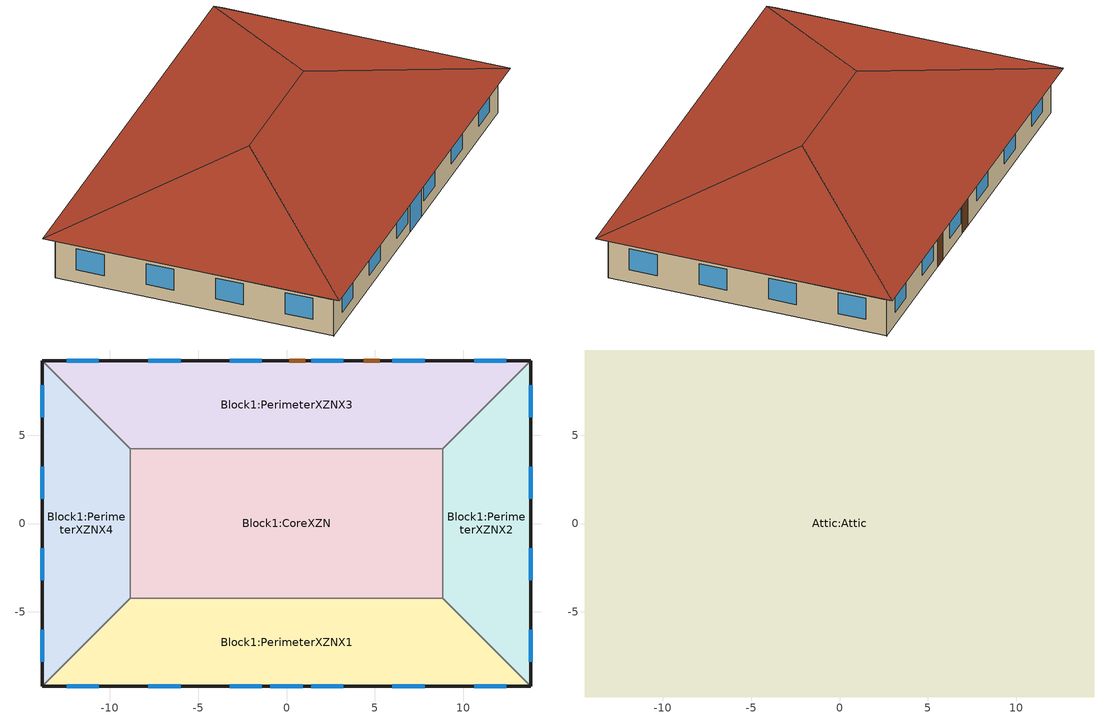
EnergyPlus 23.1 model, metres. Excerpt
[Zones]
Block1:PerimeterXZNX4
 floor ground (Project ground floor): -13.85,-9.23 -13.85,9.23 -8.85,4.23 -8.85,-4.23 z0
 wall outside (IDF nonres_ext_wall - ctn23): -13.85,9.23 -13.85,-9.23 z0:3.05
 wall to Block1:CoreXZN (IDF int_wall - ctn7): -8.85,-4.23 -8.85,4.23 z0:3.05
 wall to Block1:PerimeterXZNX3 (IDF int_wall - ctn7): -8.84,4.23 -13.85,9.23 z0:3.05
 wall to Block1:PerimeterXZNX1 (IDF int_wall - ctn7): -13.85,-9.23 -8.84,-4.23 z0:3.05
 window (IDF Window_U_0.5_SHGC_0.25 - 1001): -13.85,7.84 -13.85,6.01 / -13.85,3.22 -13.85,1.39 / -13.85,-1.39 -13.85,-3.22 / -13.85,-6.01 -13.85,-7.84 z0.9:2.42
Block1:CoreXZN
 floor ground (Project ground floor): 8.85,-4.23 -8.85,-4.23 -8.85,4.23 8.85,4.23 z0
 wall to Block1:PerimeterXZNX2 (IDF int_wall - ctn7): 8.85,-4.23 8.85,4.23 z0:3.05
 wall to Block1:PerimeterXZNX3 (IDF int_wall - ctn7): 8.85,4.23 -8.85,4.23 z0:3.05
 wall to Block1:PerimeterXZNX1 (IDF int_wall - ctn7): -8.85,-4.23 8.85,-4.23 z0:3.05
Block1:PerimeterXZNX3
 floor ground (Project ground floor): 8.85,4.23 -8.85,4.23 -13.85,9.23 13.85,9.23 z0
 wall outside (IDF nonres_ext_wall - ctn23): 13.85,9.23 -13.85,9.23 z0:3.05
 wall to Block1:PerimeterXZNX2 (IDF int_wall - ctn7_Rev): 8.84,4.23 13.85,9.23 z0:3.05
 window (IDF Window_U_0.5_SHGC_0.25 - 1001): -10.62,9.23 -12.46,9.23 / -6,9.23 -7.83,9.23 / -1.4,9.23 -3.23,9.23 / 3.23,9.23 1.4,9.23 / 7.83,9.23 6,9.23 / 12.46,9.23 10.62,9.23 z0.9:2.42
 door (IDF Swinging Door_con - ctn1): 5.28,9.23 4.37,9.23 / 1.06,9.23 0.15,9.23 z0:2.13
Block1:PerimeterXZNX1
 floor ground (Project ground floor): 13.85,-9.23 -13.85,-9.23 -8.85,-4.23 8.85,-4.23 z0
 wall outside (IDF nonres_ext_wall - ctn23): -13.85,-9.23 13.85,-9.23 z0:3.05
 wall to Block1:PerimeterXZNX2 (IDF int_wall - ctn7_Rev): 13.85,-9.23 8.84,-4.23 z0:3.05
 window (IDF Window_U_0.5_SHGC_0.25 - 1001): -0.91,-9.23 0.91,-9.23 z0:2.13; 10.62,-9.23 12.46,-9.23 / 6,-9.23 7.83,-9.23 / 1.4,-9.23 3.23,-9.23 / -3.23,-9.23 -1.4,-9.23 / -7.83,-9.23 -6,-9.23 / -12.46,-9.23 -10.62,-9.23 z0.9:2.42
Block1:PerimeterXZNX2
 floor ground (Project ground floor): 13.85,-9.23 8.85,-4.23 8.85,4.23 13.85,9.23 z0
 wall outside (IDF nonres_ext_wall - ctn23): 13.85,-9.23 13.85,9.23 z0:3.05
 window (IDF Window_U_0.5_SHGC_0.25 - 1001): 13.85,-7.84 13.85,-6.01 / 13.85,-3.22 13.85,-1.39 / 13.85,1.39 13.85,3.22 / 13.85,6.01 13.85,7.84 z0.9:2.42
Attic:Attic
 floor outside (IDF ext_soffit_floor - ctn16): -13.85,-9.23 -14.45,-9.23 -14.45,0 -13.85,0 z3.05; 13.85,-9.83 -14.45,-9.83 -14.45,-9.23 13.85,-9.23 z3.05; 14.45,-9.83 13.85,-9.83 13.85,0 14.45,0 z3.05; 14.45,0 13.85,0 13.85,9.23 14.45,9.23 z3.05; 14.45,9.23 -13.85,9.23 -13.85,9.83 14.45,9.83 z3.05; -13.85,0 -14.45,0 -14.45,9.83 -13.85,9.83 z3.05
 floor to Block1:PerimeterXZNX4 (Project semi-exposed ceiling_Rev): -13.85,-9.23 -13.85,9.23 -8.85,4.23 -8.85,-4.23 z3.05
 floor to Block1:CoreXZN (Project semi-exposed ceiling_Rev): 8.85,-4.23 -8.85,-4.23 -8.85,4.23 8.85,4.23 z3.05
 floor to Block1:PerimeterXZNX2 (Project semi-exposed ceiling_Rev): 13.85,-9.23 8.85,-4.23 8.85,4.23 13.85,9.23 z3.05
 floor to Block1:PerimeterXZNX1 (Project semi-exposed ceiling_Rev): 13.85,-9.23 -13.85,-9.23 -8.85,-4.23 8.85,-4.23 z3.05
 floor to Block1:PerimeterXZNX3 (Project semi-exposed ceiling_Rev): 8.85,4.23 -8.85,4.23 -13.85,9.23 13.85,9.23 z3.05
 roof outside (Project unoccupied pitched roof): 14.45,9.83,3.05 -14.45,9.83,3.05 -4.62,0,6.33 4.62,0,6.33; -14.45,9.83,3.05 -14.45,-9.83,3.05 -4.62,0,6.33; 14.45,-9.83,3.05 14.45,9.83,3.05 4.62,0,6.33; -14.45,-9.83,3.05 14.45,-9.83,3.05 4.62,0,6.33 -4.62,0,6.33
[Building]
Building: North Axis=0; Terrain=Suburbs; Loads Convergence Tolerance Value=0.04; Temperature Convergence Tolerance Value=0.4; Solar Distribution=FullInteriorAndExterior; Maximum Number of Warmup Days=25; Minimum Number of Warmup Days=6
[Site:Location]
Untitled (01-01:31-12)  (01-01:31-12): Latitude=40.45; Longitude=-3.55; Time Zone=1; Elevation=582
[SizingPeriod:DesignDay] Day of Month=15; Humidity Condition Type=WetBulb; Barometric Pressure=94525.9; Rain Indicator=No; Snow Indicator=No
Name | Month | Day Type | Maximum DryBulb Temperature | Daily DryBulb Temperature Range | Wetbulb or DewPoint at Maximum DryBulb | Wind Speed | Wind Direction | Daylight Saving Time Indicator | Solar Model Indicator | Sky Clearness
Summer Design Day in Untitled (01-01:31-12) Jun | 6 | SummerDesignDay | 36.6 | 17.7 | 18.2 | 0 | 0 | Yes | ASHRAEClearSky | 0.98
Summer Design Day in Untitled (01-01:31-12) Jul | 7 | SummerDesignDay | 38.2 | 17.5 | 20.3 | 0 | 0 | Yes | ASHRAEClearSky | 0.98
Summer Design Day in Untitled (01-01:31-12) Aug | 8 | SummerDesignDay | 38 | 17.4 | 19.9 | 0 | 0 | Yes | ASHRAEClearSky | 0.98
Summer Design Day in Untitled (01-01:31-12) Sep | 9 | SummerDesignDay | 34.9 | 16.8 | 19.3 | 0 | 0 | Yes | ASHRAEClearSky | 0.98
Winter Design Day in Untitled (01-01:31-12) | 1 | WinterDesignDay | -4 | 0 | -4 | 1 | 350 | No |  | 0
[Site:GroundTemperature:BuildingSurface]
18, 18, 18, 18, 18, 18, 18, 18, 18, 18, 18, 18
[Site:GroundTemperature:FCfactorMethod]
January Ground Temperature=6.09; February Ground Temperature=5.28; March Ground Temperature=6.71; April Ground Temperature=8.95; May Ground Temperature=14.81; June Ground Temperature=19.34; July Ground Temperature=22.39; August Ground Temperature=23.32; September Ground Temperature=21.74; October Ground Temperature=18.22; November Ground Temperature=13.53; December Ground Temperature=9.18
[Site:GroundTemperature:Shallow]
14, 14, 14, 14, 14, 14, 14, 14, 14, 14, 14, 14
[Site:GroundTemperature:Deep]
14, 14, 14, 14, 14, 14, 14, 14, 14, 14, 14, 14
[Site:GroundReflectance]
0.2, 0.2, 0.2, 0.2, 0.2, 0.2, 0.2, 0.2, 0.2, 0.2, 0.2, 0.2
[Site:GroundReflectance:SnowModifier]
2, 2
[Material] Roughness=Rough; Thermal Absorptance=0.9
Name | Thickness | Conductivity | Density | Specific Heat | Solar Absorptance | Visible Absorptance
Urea Formaldehyde Foam_.1327 | 0.1327 | 0.04 | 10 | 1400 | 0.6 | 0.6
Cast Concrete_.1 | 0.1 | 1.13 | 2000 | 1000 | 0.6 | 0.6
Floor/Roof Screed_.07 | 0.07 | 0.41 | 1200 | 840 | 0.73 | 0.73
Timber Flooring_.03 | 0.03 | 0.14 | 650 | 1200 | 0.78 | 0.78
Plywood (Heavyweight)_.01 | 0.01 | 0.15 | 700 | 1420 | 0.78 | 0.78
MW Glass Wool (rolls)_.1319 | 0.1319 | 0.04 | 12 | 840 | 0.6 | 0.6
Cast Concrete (Lightweight)_.1 | 0.1 | 0.38 | 1200 | 1000 | 0.6 | 0.6
Plasterboard_.013 | 0.013 | 0.25 | 2800 | 896 | 0.5 | 0.5
IDF G01 13mm gypsum board - mat8_.0127 | 0.0127 | 0.16 | 800 | 1090 | 0.7 | 0.7
IDF F07 25mm stucco - mat3_.0254 | 0.0254 | 0.72 | 1856 | 840 | 0.7 | 0.7
IDF G01 16mm gypsum board - mat9_.0159 | 0.0159 | 0.16 | 800 | 1090 | 0.7 | 0.7
IDF G02 16mm plywood - mat10_.0159 | 0.0159 | 0.12 | 544 | 1210 | 0.7 | 0.7
Clay Tile (roofing)_.025 | 0.025 | 1 | 2000 | 800 | 0.7 | 0.7
Roofing Felt_.005 | 0.005 | 0.19 | 960 | 837 | 0.8 | 0.8
[Material:NoMass] Roughness=Rough; Thermal Absorptance=0.9; Solar Absorptance=0.7; Visible Absorptance=0.7
Name | Thermal Resistance
4_RVAL_2 | 0.18
7_RVAL_3 | 2.368
9_RVAL_1 | 0.2887
13_RVAL_2 | 0.15
[WindowMaterial:SimpleGlazingSystem]
Simple IDF Window_U_0.5_SHGC_0.25 - 1001: UFactor=2.8391; Solar Heat Gain Coefficient=.25; Visible Transmittance=.25
[Construction]
Project ground floor: Urea Formaldehyde Foam_.1327, Cast Concrete_.1, Floor/Roof Screed_.07, Timber Flooring_.03
Project semi-exposed ceiling_Rev: Plasterboard_.013, 4_RVAL_2, Cast Concrete (Lightweight)_.1, MW Glass Wool (rolls)_.1319, Plywood (Heavyweight)_.01
IDF int_wall - ctn7; IDF int_wall - ctn7_Rev: IDF G01 13mm gypsum board - mat8_.0127, IDF G01 13mm gypsum board - mat8_.0127
IDF nonres_ext_wall - ctn23: IDF F07 25mm stucco - mat3_.0254, IDF G01 16mm gypsum board - mat9_.0159, 7_RVAL_3, IDF G01 16mm gypsum board - mat9_.0159
IDF Swinging Door_con - ctn1: 9_RVAL_1
IDF ext_soffit_floor - ctn16: IDF G02 16mm plywood - mat10_.0159
Project unoccupied pitched roof: Clay Tile (roofing)_.025, 13_RVAL_2, Roofing Felt_.005
IDF Window_U_0.5_SHGC_0.25 - 1001: Simple IDF Window_U_0.5_SHGC_0.25 - 1001
[Zone] Type=1; Multiplier=1
Name | Volume | Floor Area | Zone Inside Convection Algorithm | Part of Total Floor Area
Block1:PerimeterXZNX4; Block1:PerimeterXZNX2 | 196.2754 | 64.3526 | TARP | Yes
Block1:CoreXZN | 448.5098 | 147.0524 | TARP | Yes
Block1:PerimeterXZNX1; Block1:PerimeterXZNX3 | 332.8102 | 109.1181 | TARP | Yes
Attic:Attic | 604.1239 | 564.908 | CeilingDiffuser | No
[PEOPLE] Number of People Schedule=On 24/7; Number of People Calculation Method=People/Area; People per Floor Area=0.111; Fraction Radiant=0.3; Sensible Heat Fraction=AutoCalculate; Carbon Dioxide Generation Rate=3.82e-08; Enable ASHRAE 55 Comfort Warnings=No; Mean Radiant Temperature Calculation Type=ZoneAveraged; Work Efficiency Schedule=Work efficiency; Clothing Insulation Calculation Method=ClothingInsulationSchedule; Air Velocity Schedule=Default Air Velocity for Comfort Calculations
Name | Zone or ZoneList or Space or SpaceList | Activity Level Schedule | Clothing Insulation Schedule
People Block1:PerimeterXZNX4 | Block1:PerimeterXZNX4 | Activity Schedule 19 | Clothing Schedule 19
People Block1:CoreXZN | Block1:CoreXZN | Activity Schedule 26 | Clothing Schedule 26
People Block1:PerimeterXZNX2 | Block1:PerimeterXZNX2 | Activity Schedule 33 | Clothing Schedule 33
People Block1:PerimeterXZNX1 | Block1:PerimeterXZNX1 | Activity Schedule 40 | Clothing Schedule 40
People Block1:PerimeterXZNX3 | Block1:PerimeterXZNX3 | Activity Schedule 47 | Clothing Schedule 47
[Lights] Schedule=Office_OpenOff_Light; Design Level Calculation Method=Watts/Area; Watts per Zone Floor Area=20; Return Air Fraction=0; Fraction Radiant=0.42; Fraction Visible=0.18; Fraction Replaceable=1
Name | Zone or ZoneList or Space or SpaceList | EndUse Subcategory
Block1:PerimeterXZNX4 General lighting | Block1:PerimeterXZNX4 | ELECTRIC EQUIPMENT#Block1:PerimeterXZNX4#GeneralLights
Block1:CoreXZN General lighting | Block1:CoreXZN | ELECTRIC EQUIPMENT#Block1:CoreXZN#GeneralLights
Block1:PerimeterXZNX2 General lighting | Block1:PerimeterXZNX2 | ELECTRIC EQUIPMENT#Block1:PerimeterXZNX2#GeneralLights
Block1:PerimeterXZNX1 General lighting | Block1:PerimeterXZNX1 | ELECTRIC EQUIPMENT#Block1:PerimeterXZNX1#GeneralLights
Block1:PerimeterXZNX3 General lighting | Block1:PerimeterXZNX3 | ELECTRIC EQUIPMENT#Block1:PerimeterXZNX3#GeneralLights
[OtherEquipment] Fuel Type=Electricity; Schedule=Office_OpenOff_Equip; Design Level Calculation Method=Watts/Area; Power per Zone Floor Area=11.77; Fraction Latent=0; Fraction Radiant=0.2; Fraction Lost=0; Carbon Dioxide Generation Rate=0; EndUse Subcategory=General
Name | Zone or ZoneList or Space or SpaceList
Block1:PerimeterXZNX4 Equipment gain | Block1:PerimeterXZNX4
Block1:CoreXZN Equipment gain | Block1:CoreXZN
Block1:PerimeterXZNX2 Equipment gain | Block1:PerimeterXZNX2
Block1:PerimeterXZNX1 Equipment gain | Block1:PerimeterXZNX1
Block1:PerimeterXZNX3 Equipment gain | Block1:PerimeterXZNX3
[DesignSpecification:OutdoorAir] Outdoor Air Method=Sum; Outdoor Air Flow per Person=0.01; Outdoor Air Flow per Zone Floor Area=0; Outdoor Air Flow per Zone=0; Outdoor Air Flow Air Changes per Hour=0; Outdoor Air Schedule=Office_OpenOff_Occ
Block1:PerimeterXZNX4; Block1:CoreXZN; Block1:PerimeterXZNX2; Block1:PerimeterXZNX1; Block1:PerimeterXZNX3
[DesignSpecification:ZoneAirDistribution] Zone Air Distribution Effectiveness in Cooling Mode=1; Zone Air Distribution Effectiveness in Heating Mode=1
Block1:PerimeterXZNX4; Block1:CoreXZN; Block1:PerimeterXZNX2; Block1:PerimeterXZNX1; Block1:PerimeterXZNX3
[Sizing:Zone] Zone Cooling Design Supply Air Temperature Input Method=SupplyAirTemperature; Zone Cooling Design Supply Air Temperature=12; Zone Cooling Design Supply Air Temperature Difference=0; Zone Heating Design Supply Air Temperature Input Method=SupplyAirTemperature; Zone Heating Design Supply Air Temperature=35; Zone Heating Design Supply Air Temperature Difference=0; Zone Cooling Design Supply Air Humidity Ratio=0.0077; Zone Heating Design Supply Air Humidity Ratio=0.0156; Zone Heating Sizing Factor=1.25; Zone Cooling Sizing Factor=1.15; Cooling Design Air Flow Method=DesignDay; Cooling Minimum Air Flow Fraction=0; Heating Design Air Flow Method=DesignDay; Zone Load Sizing Method=Sensible Load Only No Latent Load; Zone Latent Cooling Design Supply Air Humidity Ratio Input Method=HumidityRatioDifference; Zone Cooling Design Supply Air Humidity Ratio Difference=0.005; Zone Latent Heating Design Supply Air Humidity Ratio Input Method=HumidityRatioDifference; Zone Humidification Design Supply Air Humidity Ratio Difference=0.005
Name | Design Specification Outdoor Air Object | Design Specification Zone Air Distribution Object
Block1:PerimeterXZNX4 | Block1:PerimeterXZNX4 | Block1:PerimeterXZNX4
Block1:CoreXZN | Block1:CoreXZN | Block1:CoreXZN
Block1:PerimeterXZNX2 | Block1:PerimeterXZNX2 | Block1:PerimeterXZNX2
Block1:PerimeterXZNX1 | Block1:PerimeterXZNX1 | Block1:PerimeterXZNX1
Block1:PerimeterXZNX3 | Block1:PerimeterXZNX3 | Block1:PerimeterXZNX3
[ZoneControl:Thermostat] Control Type Schedule=Zone Control Type Sched
Name | Zone or ZoneList | Control 1
Block1:PerimeterXZNX4 Thermostat | Block1:PerimeterXZNX4 | Dual Setpoint - Zone Block1:PerimeterXZNX4
Block1:CoreXZN Thermostat | Block1:CoreXZN | Dual Setpoint - Zone Block1:CoreXZN
Block1:PerimeterXZNX2 Thermostat | Block1:PerimeterXZNX2 | Dual Setpoint - Zone Block1:PerimeterXZNX2
Block1:PerimeterXZNX1 Thermostat | Block1:PerimeterXZNX1 | Dual Setpoint - Zone Block1:PerimeterXZNX1
Block1:PerimeterXZNX3 Thermostat | Block1:PerimeterXZNX3 | Dual Setpoint - Zone Block1:PerimeterXZNX3
[ZoneControl:Thermostat:OperativeTemperature] Radiative Fraction Input Mode=Scheduled; Radiative Fraction Schedule=TypOperativeTempControlSch
Name | Thermostat
 | Block1:PerimeterXZNX4 Thermostat
 | Block1:CoreXZN Thermostat
 | Block1:PerimeterXZNX2 Thermostat
 | Block1:PerimeterXZNX1 Thermostat
 | Block1:PerimeterXZNX3 Thermostat
[ThermostatSetpoint:DualSetpoint]
Name | Heating Setpoint Temperature Schedule | Cooling Setpoint Temperature Schedule
Dual Setpoint - Zone Block1:PerimeterXZNX4 | Block1:PerimeterXZNX4 Heating Setpoint Schedule | Block1:PerimeterXZNX4 Cooling SP Sch
Dual Setpoint - Zone Block1:CoreXZN | Block1:CoreXZN Heating Setpoint Schedule | Block1:CoreXZN Cooling SP Sch
Dual Setpoint - Zone Block1:PerimeterXZNX2 | Block1:PerimeterXZNX2 Heating Setpoint Schedule | Block1:PerimeterXZNX2 Cooling SP Sch
Dual Setpoint - Zone Block1:PerimeterXZNX1 | Block1:PerimeterXZNX1 Heating Setpoint Schedule | Block1:PerimeterXZNX1 Cooling SP Sch
Dual Setpoint - Zone Block1:PerimeterXZNX3 | Block1:PerimeterXZNX3 Heating Setpoint Schedule | Block1:PerimeterXZNX3 Cooling SP Sch
[ZoneHVAC:IdealLoadsAirSystem] Maximum Heating Supply Air Temperature=35; Minimum Cooling Supply Air Temperature=12; Maximum Heating Supply Air Humidity Ratio=0.0156; Minimum Cooling Supply Air Humidity Ratio=0.0077; Heating Limit=LimitCapacity; Maximum Heating Air Flow Rate=Autosize; Maximum Sensible Heating Capacity=Autosize; Cooling Limit=LimitFlowRateAndCapacity; Maximum Cooling Air Flow Rate=Autosize; Maximum Total Cooling Capacity=Autosize; Dehumidification Control Type=None; Humidification Control Type=None; Outdoor Air Economizer Type=NoEconomizer; Heat Recovery Type=None
Name | Heating Availability Schedule | Cooling Availability Schedule | Design Specification Outdoor Air Object
Block1:PerimeterXZNX4 Ideal Loads Air | Block1:PerimeterXZNX4 Heating Availability Sch | Block1:PerimeterXZNX4 Cooling Availability Sch | Block1:PerimeterXZNX4
Block1:CoreXZN Ideal Loads Air | Block1:CoreXZN Heating Availability Sch | Block1:CoreXZN Cooling Availability Sch | Block1:CoreXZN
Block1:PerimeterXZNX2 Ideal Loads Air | Block1:PerimeterXZNX2 Heating Availability Sch | Block1:PerimeterXZNX2 Cooling Availability Sch | Block1:PerimeterXZNX2
Block1:PerimeterXZNX1 Ideal Loads Air | Block1:PerimeterXZNX1 Heating Availability Sch | Block1:PerimeterXZNX1 Cooling Availability Sch | Block1:PerimeterXZNX1
Block1:PerimeterXZNX3 Ideal Loads Air | Block1:PerimeterXZNX3 Heating Availability Sch | Block1:PerimeterXZNX3 Cooling Availability Sch | Block1:PerimeterXZNX3
[Zone equipment]
Block1:PerimeterXZNX4: Block1:PerimeterXZNX4 Ideal Loads Air
Block1:CoreXZN: Block1:CoreXZN Ideal Loads Air
Block1:PerimeterXZNX2: Block1:PerimeterXZNX2 Ideal Loads Air
Block1:PerimeterXZNX1: Block1:PerimeterXZNX1 Ideal Loads Air
Block1:PerimeterXZNX3: Block1:PerimeterXZNX3 Ideal Loads Air
[WaterUse:Equipment] Flow Rate Fraction Schedule=Office_OpenOff_Occ
Name | EndUse Subcategory | Peak Flow Rate | Target Temperature Schedule | Hot Water Supply Temperature Schedule | Cold Water Supply Temperature Schedule | Zone
DHW Block1:PerimeterXZNX4 | DHW Block1:PerimeterXZNX4 | 3.97238e-07 | DHW Supply Temperature Block1:PerimeterXZNX4 | DHW Supply Temperature Block1:PerimeterXZNX4 | DHW Mains Temperature Block1:PerimeterXZNX4 | Block1:PerimeterXZNX4
DHW Block1:CoreXZN | DHW Block1:CoreXZN | 9.07731e-07 | DHW Supply Temperature Block1:CoreXZN | DHW Supply Temperature Block1:CoreXZN | DHW Mains Temperature Block1:CoreXZN | Block1:CoreXZN
DHW Block1:PerimeterXZNX2 | DHW Block1:PerimeterXZNX2 | 3.97238e-07 | DHW Supply Temperature Block1:PerimeterXZNX2 | DHW Supply Temperature Block1:PerimeterXZNX2 | DHW Mains Temperature Block1:PerimeterXZNX2 | Block1:PerimeterXZNX2
DHW Block1:PerimeterXZNX1 | DHW Block1:PerimeterXZNX1 | 6.73568e-07 | DHW Supply Temperature Block1:PerimeterXZNX1 | DHW Supply Temperature Block1:PerimeterXZNX1 | DHW Mains Temperature Block1:PerimeterXZNX1 | Block1:PerimeterXZNX1
DHW Block1:PerimeterXZNX3 | DHW Block1:PerimeterXZNX3 | 6.73568e-07 | DHW Supply Temperature Block1:PerimeterXZNX3 | DHW Supply Temperature Block1:PerimeterXZNX3 | DHW Mains Temperature Block1:PerimeterXZNX3 | Block1:PerimeterXZNX3
[Schedule:Day:Hourly]
Summer Control Type Day Sch; Winter Control Type Day Sch: 4, 4, 4, 4, 4, 4, 4, 4, 4, 4, 4, 4, 4, 4, 4, 4, 4, 4, 4, 4, 4, 4, 4, 4
[Schedule:Week:Daily]
Summer Control Type Week Sch: Summer Control Type Day Sch, Summer Control Type Day Sch, Summer Control Type Day Sch, Summer Control Type Day Sch, Summer Control Type Day Sch, Summer Control Type Day Sch, Summer Control Type Day Sch, Summer Control Type Day Sch, Summer Control Type Day Sch, Summer Control Type Day Sch, Summer Control Type Day Sch, Summer Control Type Day Sch
Winter Control Type Week Sch: Winter Control Type Day Sch, Winter Control Type Day Sch, Winter Control Type Day Sch, Winter Control Type Day Sch, Winter Control Type Day Sch, Winter Control Type Day Sch, Winter Control Type Day Sch, Winter Control Type Day Sch, Winter Control Type Day Sch, Winter Control Type Day Sch, Winter Control Type Day Sch, Winter Control Type Day Sch
[Schedule:Year]
Zone Control Type Sched: Winter Control Type Week Sch, 1, 1, 3, 31, Summer Control Type Week Sch, 4, 1, 9, 30, Winter Control Type Week Sch, 10, 1, 12, 31
[Schedule:Compact]
Work efficiency: Through: 12/31, For: AllDays, Until: 24:00, 0
TypOperativeTempControlSch: Through: 31 Dec, For: SummerDesignDay WinterDesignDay, Until: 24:00, 0, For: AllOtherDays, Until: 24:00, 0.5
On 24/7: Through: 12/31, For: AllDays, Until: 24:00, 1
Office_OpenOff_Occ: Through: 31 Dec, For: Weekdays SummerDesignDay, Until: 07:00, 0, Until: 08:00, 0.25, Until: 09:00, 0.5, Until: 12:00, 1, Until: 14:00, 0.75, Until: 17:00, 1, Until: 18:00, 0.5, Until: 19:00, 0.25, Until: 24:00, 0, For: Weekends, Until: 24:00, 0, For: Holidays, Until: 24:00, 0, For: WinterDesignDay AllOtherDays, Until: 24:00, 0
Office_OpenOff_Equip: Through: 31 Dec, For: Weekdays SummerDesignDay, Until: 07:00, 0.05394, Until: 20:00, 1, Until: 24:00, 0.05394, For: Weekends, Until: 24:00, 0.05394, For: Holidays, Until: 24:00, 0.05394, For: WinterDesignDay AllOtherDays, Until: 24:00, 0
Office_OpenOff_Light: Through: 31 Dec, For: Weekdays SummerDesignDay, Until: 07:00, 0, Until: 19:00, 1, Until: 24:00, 0, For: Weekends, Until: 24:00, 0, For: Holidays, Until: 24:00, 0, For: WinterDesignDay AllOtherDays, Until: 24:00, 0
Default Air Velocity for Comfort Calculations: Through: 12/31, For: AllDays, Until: 24:00, 0.137
Activity Schedule 19; Activity Schedule 26; Activity Schedule 33; Activity Schedule 40; Activity Schedule 47: Through: 12/31, For: AllDays, Until: 24:00, 110.7
Clothing Schedule 19; Clothing Schedule 26; Clothing Schedule 33; Clothing Schedule 40; Clothing Schedule 47: Through: 4/1, For: AllDays, Until: 24:00, 1, Through: 9/30, For: AllDays, Until: 24:00, .5, Through: 12/31, For: AllDays, Until: 24:00, 1
DHW Supply Temperature Block1:PerimeterXZNX4; DHW Supply Temperature Block1:CoreXZN; DHW Supply Temperature Block1:PerimeterXZNX2; DHW Supply Temperature Block1:PerimeterXZNX1; DHW Supply Temperature Block1:PerimeterXZNX3: Through: 12/31, For: AllDays, Until: 24:00, 65
DHW Mains Temperature Block1:PerimeterXZNX4; DHW Mains Temperature Block1:CoreXZN; DHW Mains Temperature Block1:PerimeterXZNX2; DHW Mains Temperature Block1:PerimeterXZNX1; DHW Mains Temperature Block1:PerimeterXZNX3: Through: 12/31, For: AllDays, Until: 24:00, 10
Block1:PerimeterXZNX4 Heating Setpoint Schedule; Block1:CoreXZN Heating Setpoint Schedule; Block1:PerimeterXZNX2 Heating Setpoint Schedule; Block1:PerimeterXZNX1 Heating Setpoint Schedule; Block1:PerimeterXZNX3 Heating Setpoint Schedule: Through: 31 Dec, For: Weekdays SummerDesignDay, Until: 05:00, 12, Until: 19:00, 22, Until: 24:00, 12, For: WinterDesignDay, Until: 24:00, 22, For: Weekends, Until: 24:00, 12, For: Holidays, Until: 24:00, 12, For: AllOtherDays, Until: 24:00, -50
Block1:PerimeterXZNX4 Heating Availability Sch; Block1:CoreXZN Heating Availability Sch; Block1:PerimeterXZNX2 Heating Availability Sch; Block1:PerimeterXZNX1 Heating Availability Sch; Block1:PerimeterXZNX3 Heating Availability Sch: Through: 31 Dec, For: Weekdays SummerDesignDay, Until: 05:00, 1, Until: 19:00, 1, Until: 24:00, 1, For: WinterDesignDay, Until: 24:00, 1, For: Weekends, Until: 24:00, 1, For: Holidays, Until: 24:00, 1, For: AllOtherDays, Until: 24:00, 0
Block1:PerimeterXZNX4 Cooling SP Sch; Block1:CoreXZN Cooling SP Sch; Block1:PerimeterXZNX2 Cooling SP Sch; Block1:PerimeterXZNX1 Cooling SP Sch; Block1:PerimeterXZNX3 Cooling SP Sch: Through: 31 Dec, For: Weekdays SummerDesignDay, Until: 05:00, 100, Until: 19:00, 24, Until: 24:00, 100, For: Weekends, Until: 24:00, 100, For: Holidays, Until: 24:00, 100, For: WinterDesignDay AllOtherDays, Until: 24:00, 100
Block1:PerimeterXZNX4 Cooling Availability Sch; Block1:CoreXZN Cooling Availability Sch; Block1:PerimeterXZNX2 Cooling Availability Sch; Block1:PerimeterXZNX1 Cooling Availability Sch; Block1:PerimeterXZNX3 Cooling Availability Sch: Through: 31 Dec, For: Weekdays SummerDesignDay, Until: 05:00, 0, Until: 19:00, 1, Until: 24:00, 0, For: Weekends, Until: 24:00, 0, For: Holidays, Until: 24:00, 0, For: WinterDesignDay AllOtherDays, Until: 24:00, 0
[AirflowNetwork:SimulationControl]
VENT: AirflowNetwork Control=MultizoneWithoutDistribution; Wind Pressure Coefficient Type=Input; Height Selection for Local Wind Pressure Calculation=OpeningHeight; Building Type=LowRise; Maximum Number of Iterations=1000; Initialization Type=ZeroNodePressures; Relative Airflow Convergence Tolerance=0.0001; Absolute Airflow Convergence Tolerance=1e-06; Convergence Acceleration Limit=-0.5; Azimuth Angle of Long Axis of Building=0; Ratio of Building Width Along Short Axis to Width Along Long Axis=1; Height Dependence of External Node Temperature=No; Solver=SkylineLU; Allow Unsupported Zone Equipment=No; Do Distribution Duct Sizing Calculation=No
[AirflowNetwork:MultiZone:Zone] Ventilation Control Mode=Temperature; Ventilation Control Zone Temperature Setpoint Schedule=20002; Venting Availability Schedule=20001
Block1:PerimeterXZNX4; Block1:CoreXZN; Block1:PerimeterXZNX2; Block1:PerimeterXZNX1; Block1:PerimeterXZNX3; Attic:Attic
[AirflowNetwork:MultiZone:Surface] WindowDoor Opening Factor or Crack Factor=1
Name | Leakage Component | Ventilation Control Mode | Venting Availability Schedule
Block1:PerimeterXZNX4_Ceiling_1_0_0 | Block1:PerimeterXZNX4_Ceiling_1_0_0
Block1:PerimeterXZNX4_Partition_2_0_0 | Block1:PerimeterXZNX4_Partition_2_0_0
Block1:PerimeterXZNX4_Partition_3_0_0 | Block1:PerimeterXZNX4_Partition_3_0_0
Block1:PerimeterXZNX4_Wall_4_0_0 | Block1:PerimeterXZNX4_Wall_4_0_0
Block1:PerimeterXZNX4_Wall_4_0_0_0_0_3_Win | Block1:PerimeterXZNX4_Wall_4_0_0_0_0_3_Win | NoVent
Block1:PerimeterXZNX4_Wall_4_0_0_1_0_2_Win | Block1:PerimeterXZNX4_Wall_4_0_0_1_0_2_Win | NoVent
Block1:PerimeterXZNX4_Wall_4_0_0_2_0_1_Win | Block1:PerimeterXZNX4_Wall_4_0_0_2_0_1_Win | NoVent
Block1:PerimeterXZNX4_Wall_4_0_0_3_0_0_Win | Block1:PerimeterXZNX4_Wall_4_0_0_3_0_0_Win | NoVent
Block1:PerimeterXZNX4_Partition_5_0_0 | Block1:PerimeterXZNX4_Partition_5_0_0
Block1:CoreXZN_Ceiling_1_0_0 | Block1:CoreXZN_Ceiling_1_0_0
Block1:CoreXZN_Partition_2_0_0 | Block1:CoreXZN_Partition_2_0_0
Block1:CoreXZN_Partition_3_0_0 | Block1:CoreXZN_Partition_3_0_0
Block1:CoreXZN_Partition_5_0_0 | Block1:CoreXZN_Partition_5_0_0
Block1:PerimeterXZNX2_Ceiling_1_0_0 | Block1:PerimeterXZNX2_Ceiling_1_0_0
Block1:PerimeterXZNX2_Wall_2_0_0 | Block1:PerimeterXZNX2_Wall_2_0_0
Block1:PerimeterXZNX2_Wall_2_0_0_0_0_3_Win | Block1:PerimeterXZNX2_Wall_2_0_0_0_0_3_Win | NoVent
Block1:PerimeterXZNX2_Wall_2_0_0_1_0_2_Win | Block1:PerimeterXZNX2_Wall_2_0_0_1_0_2_Win | NoVent
Block1:PerimeterXZNX2_Wall_2_0_0_2_0_1_Win | Block1:PerimeterXZNX2_Wall_2_0_0_2_0_1_Win | NoVent
Block1:PerimeterXZNX2_Wall_2_0_0_3_0_0_Win | Block1:PerimeterXZNX2_Wall_2_0_0_3_0_0_Win | NoVent
Block1:PerimeterXZNX2_Partition_3_0_0 | Block1:PerimeterXZNX2_Partition_3_0_0
Block1:PerimeterXZNX2_Partition_5_0_0 | Block1:PerimeterXZNX2_Partition_5_0_0
Block1:PerimeterXZNX1_Ceiling_1_0_0 | Block1:PerimeterXZNX1_Ceiling_1_0_0
Block1:PerimeterXZNX1_Wall_5_0_0 | Block1:PerimeterXZNX1_Wall_5_0_0
Block1:PerimeterXZNX1_Wall_5_0_0_0_0_6_Win | Block1:PerimeterXZNX1_Wall_5_0_0_0_0_6_Win | NoVent
Block1:PerimeterXZNX1_Wall_5_0_0_1_0_5_Win | Block1:PerimeterXZNX1_Wall_5_0_0_1_0_5_Win | NoVent
Block1:PerimeterXZNX1_Wall_5_0_0_2_0_4_Win | Block1:PerimeterXZNX1_Wall_5_0_0_2_0_4_Win | NoVent
Block1:PerimeterXZNX1_Wall_5_0_0_3_0_3_Win | Block1:PerimeterXZNX1_Wall_5_0_0_3_0_3_Win | NoVent
Block1:PerimeterXZNX1_Wall_5_0_0_4_0_2_Win | Block1:PerimeterXZNX1_Wall_5_0_0_4_0_2_Win | NoVent
Block1:PerimeterXZNX1_Wall_5_0_0_5_0_1_Win | Block1:PerimeterXZNX1_Wall_5_0_0_5_0_1_Win | NoVent
Block1:PerimeterXZNX1_Wall_5_0_0_6_0_0_Win | Block1:PerimeterXZNX1_Wall_5_0_0_6_0_0_Win | NoVent
Block1:PerimeterXZNX3_Ceiling_1_0_0 | Block1:PerimeterXZNX3_Ceiling_1_0_0
Block1:PerimeterXZNX3_Wall_3_0_0 | Block1:PerimeterXZNX3_Wall_3_0_0
Block1:PerimeterXZNX3_Wall_3_0_0_0_0_7_Door | Block1:PerimeterXZNX3_Wall_3_0_0_0_0_7_Door | Constant | Office_OpenOff_Occ
Block1:PerimeterXZNX3_Wall_3_0_0_1_0_6_Door | Block1:PerimeterXZNX3_Wall_3_0_0_1_0_6_Door | Constant | Office_OpenOff_Occ
Block1:PerimeterXZNX3_Wall_3_0_0_2_0_5_Win | Block1:PerimeterXZNX3_Wall_3_0_0_2_0_5_Win | NoVent
Block1:PerimeterXZNX3_Wall_3_0_0_3_0_4_Win | Block1:PerimeterXZNX3_Wall_3_0_0_3_0_4_Win | NoVent
Block1:PerimeterXZNX3_Wall_3_0_0_4_0_3_Win | Block1:PerimeterXZNX3_Wall_3_0_0_4_0_3_Win | NoVent
Block1:PerimeterXZNX3_Wall_3_0_0_5_0_2_Win | Block1:PerimeterXZNX3_Wall_3_0_0_5_0_2_Win | NoVent
Block1:PerimeterXZNX3_Wall_3_0_0_6_0_1_Win | Block1:PerimeterXZNX3_Wall_3_0_0_6_0_1_Win | NoVent
Block1:PerimeterXZNX3_Wall_3_0_0_7_0_0_Win | Block1:PerimeterXZNX3_Wall_3_0_0_7_0_0_Win | NoVent
Attic:Attic_ExtFloor_1_0_0 | Attic:Attic_ExtFloor_1_0_0
Attic:Attic_ExtFloor_1_0_1 | Attic:Attic_ExtFloor_1_0_1
Attic:Attic_ExtFloor_1_0_2 | Attic:Attic_ExtFloor_1_0_2
Attic:Attic_ExtFloor_1_0_3 | Attic:Attic_ExtFloor_1_0_3
Attic:Attic_ExtFloor_1_0_4 | Attic:Attic_ExtFloor_1_0_4
Attic:Attic_ExtFloor_1_0_5 | Attic:Attic_ExtFloor_1_0_5
Attic:Attic_Roof_3_0_0 | Attic:Attic_Roof_3_0_0
Attic:Attic_Roof_4_0_0 | Attic:Attic_Roof_4_0_0
Attic:Attic_Roof_5_0_0 | Attic:Attic_Roof_5_0_0
Attic:Attic_Roof_6_0_0 | Attic:Attic_Roof_6_0_0
[AirflowNetwork:MultiZone:ReferenceCrackConditions]
Reference Crack Conditions: Reference Temperature=20; Reference Barometric Pressure=101320; Reference Humidity Ratio=0.005
[AirflowNetwork:MultiZone:Surface:Crack] Reference Crack Conditions=Reference Crack Conditions
Name | Air Mass Flow Coefficient at Reference Conditions | Air Mass Flow Exponent
DefaultCrack | 1e-11 | 0.66
Block1:PerimeterXZNX4_Ceiling_1_0_0; Block1:PerimeterXZNX2_Ceiling_1_0_0 | 0.06057 | 0.7
Block1:PerimeterXZNX4_Partition_2_0_0; Block1:CoreXZN_Partition_2_0_0 | 0.077409 | 0.75
Block1:PerimeterXZNX4_Partition_3_0_0; Block1:PerimeterXZNX4_Partition_5_0_0; Block1:PerimeterXZNX2_Partition_3_0_0; Block1:PerimeterXZNX2_Partition_5_0_0 | 0.0647003 | 0.75
Block1:PerimeterXZNX4_Wall_4_0_0; Block1:PerimeterXZNX2_Wall_2_0_0 | 0.0045147 | 0.7
Block1:CoreXZN_Ceiling_1_0_0 | 0.134692 | 0.7
Block1:CoreXZN_Partition_3_0_0; Block1:CoreXZN_Partition_5_0_0 | 0.161863 | 0.75
Block1:PerimeterXZNX1_Ceiling_1_0_0; Block1:PerimeterXZNX3_Ceiling_1_0_0 | 0.102105 | 0.7
Block1:PerimeterXZNX1_Wall_5_0_0 | 0.0063832 | 0.7
Block1:PerimeterXZNX3_Wall_3_0_0 | 0.0063843 | 0.7
Attic:Attic_ExtFloor_1_0_0; Attic:Attic_ExtFloor_1_0_3 | 0.0038766 | 1
Attic:Attic_ExtFloor_1_0_1; Attic:Attic_ExtFloor_1_0_4 | 0.0118818 | 1
Attic:Attic_ExtFloor_1_0_2; Attic:Attic_ExtFloor_1_0_5 | 0.0041286 | 1
Attic:Attic_Roof_3_0_0; Attic:Attic_Roof_6_0_0 | 0.0197515 | 0.7
Attic:Attic_Roof_4_0_0; Attic:Attic_Roof_5_0_0 | 0.0101866 | 0.7
[AirflowNetwork:MultiZone:Component:DetailedOpening] Air Mass Flow Exponent When Opening is Closed=0.65; Type of Rectangular Large Vertical Opening LVO=NonPivoted; Extra Crack Length or Height of Pivoting Axis=0; Number of Sets of Opening Factor Data=2; Opening Factor 1=0; Discharge Coefficient for Opening Factor 1=0.65; Width Factor for Opening Factor 1=0; Start Height Factor for Opening Factor 1=0; Opening Factor 2=1; Discharge Coefficient for Opening Factor 2=0.65; Height Factor for Opening Factor 2=1; Start Height Factor for Opening Factor 2=0; Opening Factor 3=0; Discharge Coefficient for Opening Factor 3=0; Width Factor for Opening Factor 3=0; Height Factor for Opening Factor 3=0; Start Height Factor for Opening Factor 3=0; Opening Factor 4=0; Discharge Coefficient for Opening Factor 4=0; Width Factor for Opening Factor 4=0; Height Factor for Opening Factor 4=0; Start Height Factor for Opening Factor 4=0
Name | Air Mass Flow Coefficient When Opening is Closed | Height Factor for Opening Factor 1 | Width Factor for Opening Factor 2
Block1:PerimeterXZNX4_Wall_4_0_0_0_0_3_Win; Block1:PerimeterXZNX4_Wall_4_0_0_1_0_2_Win; Block1:PerimeterXZNX4_Wall_4_0_0_2_0_1_Win; Block1:PerimeterXZNX4_Wall_4_0_0_3_0_0_Win; Block1:PerimeterXZNX2_Wall_2_0_0_0_0_3_Win; Block1:PerimeterXZNX2_Wall_2_0_0_1_0_2_Win; Block1:PerimeterXZNX2_Wall_2_0_0_2_0_1_Win; Block1:PerimeterXZNX2_Wall_2_0_0_3_0_0_Win; Block1:PerimeterXZNX1_Wall_5_0_0_0_0_6_Win; Block1:PerimeterXZNX1_Wall_5_0_0_1_0_5_Win; Block1:PerimeterXZNX1_Wall_5_0_0_2_0_4_Win; Block1:PerimeterXZNX1_Wall_5_0_0_3_0_3_Win; Block1:PerimeterXZNX1_Wall_5_0_0_4_0_2_Win; Block1:PerimeterXZNX1_Wall_5_0_0_5_0_1_Win; Block1:PerimeterXZNX1_Wall_5_0_0_6_0_0_Win; Block1:PerimeterXZNX3_Wall_3_0_0_2_0_5_Win; Block1:PerimeterXZNX3_Wall_3_0_0_3_0_4_Win; Block1:PerimeterXZNX3_Wall_3_0_0_4_0_3_Win; Block1:PerimeterXZNX3_Wall_3_0_0_5_0_2_Win; Block1:PerimeterXZNX3_Wall_3_0_0_6_0_1_Win; Block1:PerimeterXZNX3_Wall_3_0_0_7_0_0_Win | 0.00014 | 0 | 1e-08
Block1:PerimeterXZNX3_Wall_3_0_0_0_0_7_Door; Block1:PerimeterXZNX3_Wall_3_0_0_1_0_6_Door | 0.0014 | 1 | 0.025
[AirflowNetwork:MultiZone:ExternalNode]
Name | External Node Height | Wind Pressure Coefficient Curve
Block1:PerimeterXZNX4_Wall_4_0_0 | 2.03 | Block1:PerimeterXZNX4_Wall_4_0_0
Block1:PerimeterXZNX4_Wall_4_0_0_0_0_3_Win | 2.22 | Block1:PerimeterXZNX4_Wall_4_0_0_0_0_3_Win
Block1:PerimeterXZNX4_Wall_4_0_0_1_0_2_Win | 2.22 | Block1:PerimeterXZNX4_Wall_4_0_0_1_0_2_Win
Block1:PerimeterXZNX4_Wall_4_0_0_2_0_1_Win | 2.22 | Block1:PerimeterXZNX4_Wall_4_0_0_2_0_1_Win
Block1:PerimeterXZNX4_Wall_4_0_0_3_0_0_Win | 2.22 | Block1:PerimeterXZNX4_Wall_4_0_0_3_0_0_Win
Block1:PerimeterXZNX2_Wall_2_0_0 | 2.03 | Block1:PerimeterXZNX2_Wall_2_0_0
Block1:PerimeterXZNX2_Wall_2_0_0_0_0_3_Win | 2.22 | Block1:PerimeterXZNX2_Wall_2_0_0_0_0_3_Win
Block1:PerimeterXZNX2_Wall_2_0_0_1_0_2_Win | 2.22 | Block1:PerimeterXZNX2_Wall_2_0_0_1_0_2_Win
Block1:PerimeterXZNX2_Wall_2_0_0_2_0_1_Win | 2.22 | Block1:PerimeterXZNX2_Wall_2_0_0_2_0_1_Win
Block1:PerimeterXZNX2_Wall_2_0_0_3_0_0_Win | 2.22 | Block1:PerimeterXZNX2_Wall_2_0_0_3_0_0_Win
Block1:PerimeterXZNX1_Wall_5_0_0 | 2.03 | Block1:PerimeterXZNX1_Wall_5_0_0
Block1:PerimeterXZNX1_Wall_5_0_0_0_0_6_Win | 1.42 | Block1:PerimeterXZNX1_Wall_5_0_0_0_0_6_Win
Block1:PerimeterXZNX1_Wall_5_0_0_1_0_5_Win | 2.22 | Block1:PerimeterXZNX1_Wall_5_0_0_1_0_5_Win
Block1:PerimeterXZNX1_Wall_5_0_0_2_0_4_Win | 2.22 | Block1:PerimeterXZNX1_Wall_5_0_0_2_0_4_Win
Block1:PerimeterXZNX1_Wall_5_0_0_3_0_3_Win | 2.22 | Block1:PerimeterXZNX1_Wall_5_0_0_3_0_3_Win
Block1:PerimeterXZNX1_Wall_5_0_0_4_0_2_Win | 2.22 | Block1:PerimeterXZNX1_Wall_5_0_0_4_0_2_Win
Block1:PerimeterXZNX1_Wall_5_0_0_5_0_1_Win | 2.22 | Block1:PerimeterXZNX1_Wall_5_0_0_5_0_1_Win
Block1:PerimeterXZNX1_Wall_5_0_0_6_0_0_Win | 2.22 | Block1:PerimeterXZNX1_Wall_5_0_0_6_0_0_Win
Block1:PerimeterXZNX3_Wall_3_0_0 | 2.03 | Block1:PerimeterXZNX3_Wall_3_0_0
Block1:PerimeterXZNX3_Wall_3_0_0_0_0_7_Door | 1.42 | Block1:PerimeterXZNX3_Wall_3_0_0_0_0_7_Door
Block1:PerimeterXZNX3_Wall_3_0_0_1_0_6_Door | 1.42 | Block1:PerimeterXZNX3_Wall_3_0_0_1_0_6_Door
Block1:PerimeterXZNX3_Wall_3_0_0_2_0_5_Win | 2.22 | Block1:PerimeterXZNX3_Wall_3_0_0_2_0_5_Win
Block1:PerimeterXZNX3_Wall_3_0_0_3_0_4_Win | 2.22 | Block1:PerimeterXZNX3_Wall_3_0_0_3_0_4_Win
Block1:PerimeterXZNX3_Wall_3_0_0_4_0_3_Win | 2.22 | Block1:PerimeterXZNX3_Wall_3_0_0_4_0_3_Win
Block1:PerimeterXZNX3_Wall_3_0_0_5_0_2_Win | 2.22 | Block1:PerimeterXZNX3_Wall_3_0_0_5_0_2_Win
Block1:PerimeterXZNX3_Wall_3_0_0_6_0_1_Win | 2.22 | Block1:PerimeterXZNX3_Wall_3_0_0_6_0_1_Win
Block1:PerimeterXZNX3_Wall_3_0_0_7_0_0_Win | 2.22 | Block1:PerimeterXZNX3_Wall_3_0_0_7_0_0_Win
Attic:Attic_ExtFloor_1_0_0 | 4.07 | Attic:Attic_ExtFloor_1_0_0
Attic:Attic_ExtFloor_1_0_1 | 4.07 | Attic:Attic_ExtFloor_1_0_1
Attic:Attic_ExtFloor_1_0_2 | 4.07 | Attic:Attic_ExtFloor_1_0_2
Attic:Attic_ExtFloor_1_0_3 | 4.07 | Attic:Attic_ExtFloor_1_0_3
Attic:Attic_ExtFloor_1_0_4 | 4.07 | Attic:Attic_ExtFloor_1_0_4
Attic:Attic_ExtFloor_1_0_5 | 4.07 | Attic:Attic_ExtFloor_1_0_5
Attic:Attic_Roof_3_0_0 | 6.25 | Attic:Attic_Roof_3_0_0
Attic:Attic_Roof_4_0_0 | 6.22 | Attic:Attic_Roof_4_0_0
Attic:Attic_Roof_5_0_0 | 6.22 | Attic:Attic_Roof_5_0_0
Attic:Attic_Roof_6_0_0 | 6.25 | Attic:Attic_Roof_6_0_0
[AirflowNetwork:MultiZone:WindPressureCoefficientArray]
Cp Data: Wind Direction 1=0; Wind Direction 2=45; Wind Direction 3=90; Wind Direction 4=135; Wind Direction 5=180; Wind Direction 6=225; Wind Direction 7=270; Wind Direction 8=315
[AirflowNetwork:MultiZone:WindPressureCoefficientValues] AirflowNetworkMultiZoneWindPressureCoefficientArray=Cp Data
Name | Wind Pressure Coefficient Value 1 | Wind Pressure Coefficient Value 2 | Wind Pressure Coefficient Value 3 | Wind Pressure Coefficient Value 4 | Wind Pressure Coefficient Value 5 | Wind Pressure Coefficient Value 6 | Wind Pressure Coefficient Value 7 | Wind Pressure Coefficient Value 8
Block1:PerimeterXZNX4_Wall_4_0_0; Block1:PerimeterXZNX4_Wall_4_0_0_0_0_3_Win; Block1:PerimeterXZNX4_Wall_4_0_0_1_0_2_Win; Block1:PerimeterXZNX4_Wall_4_0_0_2_0_1_Win; Block1:PerimeterXZNX4_Wall_4_0_0_3_0_0_Win | -0.3 | -0.35 | -0.2 | -0.35 | -0.3 | 0.1 | 0.4 | 0.1
Block1:PerimeterXZNX2_Wall_2_0_0; Block1:PerimeterXZNX2_Wall_2_0_0_0_0_3_Win; Block1:PerimeterXZNX2_Wall_2_0_0_1_0_2_Win; Block1:PerimeterXZNX2_Wall_2_0_0_2_0_1_Win; Block1:PerimeterXZNX2_Wall_2_0_0_3_0_0_Win | -0.3 | 0.1 | 0.4 | 0.1 | -0.3 | -0.35 | -0.2 | -0.35
Block1:PerimeterXZNX1_Wall_5_0_0; Block1:PerimeterXZNX1_Wall_5_0_0_0_0_6_Win; Block1:PerimeterXZNX1_Wall_5_0_0_1_0_5_Win; Block1:PerimeterXZNX1_Wall_5_0_0_2_0_4_Win; Block1:PerimeterXZNX1_Wall_5_0_0_3_0_3_Win; Block1:PerimeterXZNX1_Wall_5_0_0_4_0_2_Win; Block1:PerimeterXZNX1_Wall_5_0_0_5_0_1_Win; Block1:PerimeterXZNX1_Wall_5_0_0_6_0_0_Win | -0.2 | -0.35 | -0.3 | 0.1 | 0.4 | 0.1 | -0.3 | -0.35
Block1:PerimeterXZNX3_Wall_3_0_0; Block1:PerimeterXZNX3_Wall_3_0_0_0_0_7_Door; Block1:PerimeterXZNX3_Wall_3_0_0_1_0_6_Door; Block1:PerimeterXZNX3_Wall_3_0_0_2_0_5_Win; Block1:PerimeterXZNX3_Wall_3_0_0_3_0_4_Win; Block1:PerimeterXZNX3_Wall_3_0_0_4_0_3_Win; Block1:PerimeterXZNX3_Wall_3_0_0_5_0_2_Win; Block1:PerimeterXZNX3_Wall_3_0_0_6_0_1_Win; Block1:PerimeterXZNX3_Wall_3_0_0_7_0_0_Win | 0.4 | 0.1 | -0.3 | -0.35 | -0.2 | -0.35 | -0.3 | 0.1
Attic:Attic_ExtFloor_1_0_0; Attic:Attic_ExtFloor_1_0_1; Attic:Attic_ExtFloor_1_0_2; Attic:Attic_ExtFloor_1_0_3; Attic:Attic_ExtFloor_1_0_4; Attic:Attic_ExtFloor_1_0_5 | 0.3 | -0.5 | -0.6 | -0.5 | -0.5 | -0.5 | -0.6 | -0.5
Attic:Attic_Roof_3_0_0; Attic:Attic_Roof_6_0_0 | -0.35 | -0.45 | -0.55 | -0.45 | -0.35 | -0.45 | -0.55 | -0.45
Attic:Attic_Roof_4_0_0; Attic:Attic_Roof_5_0_0 | -0.55 | -0.45 | -0.35 | -0.45 | -0.55 | -0.45 | -0.35 | -0.45
